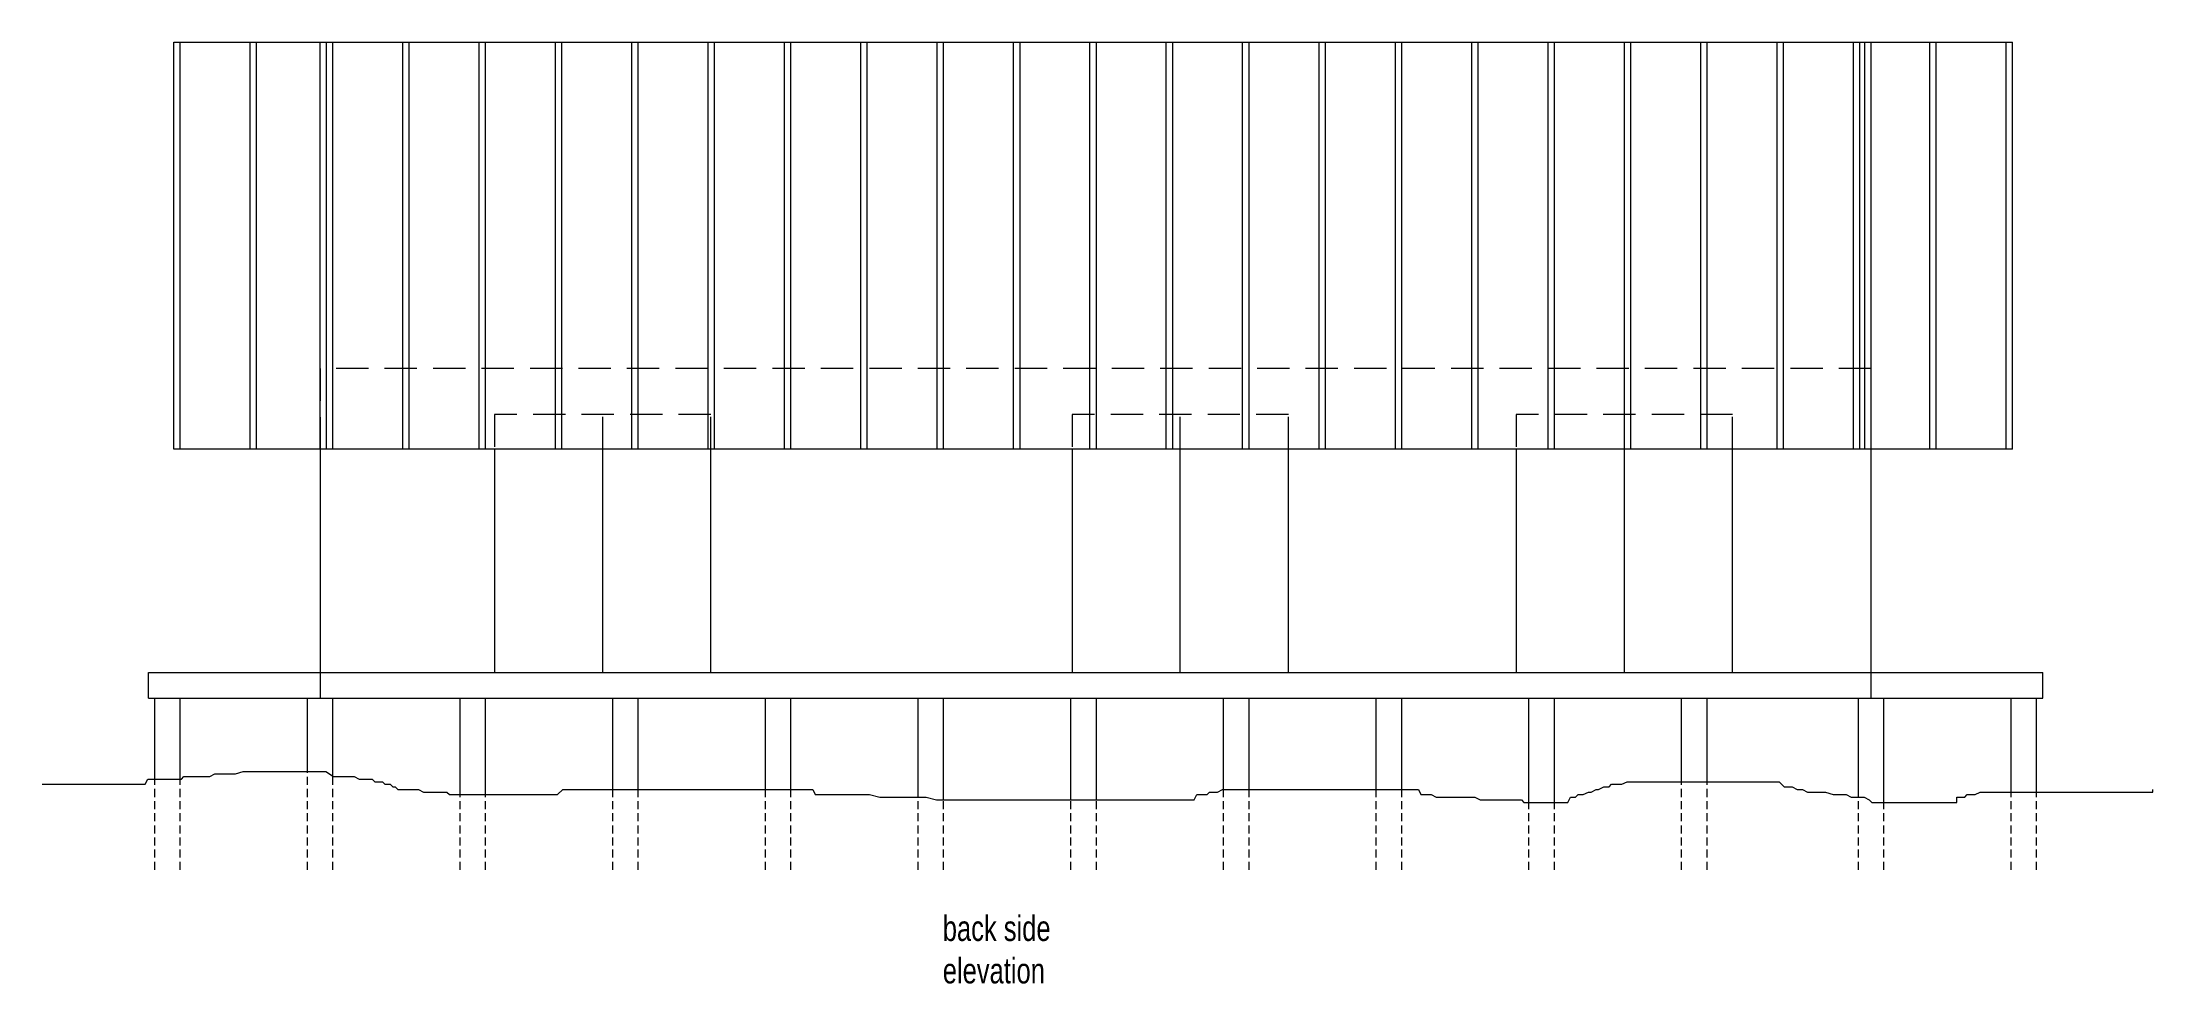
# Model space of a CAD drawing. Header units: centimetres. Extents: x 2819 to 4477, y -455 to 286.
import ezdxf

# ---------------------------------------------------------------- set-up
doc = ezdxf.new("R2010")
doc.units = ezdxf.units.CM
doc.linetypes.add('DASHED2', pattern=[9.525, 6.35, -3.175])
doc.linetypes.add('DASHEDX2', pattern=[38.1, 25.4, -12.7])
doc.layers.get('0').update_dxf_attribs({"linetype": 'CONTINUOUS', "lineweight": 0})
doc.layers.add('deck', color=222, linetype='CONTINUOUS', lineweight=0)
doc.layers.add('text', color=7, linetype='CONTINUOUS', lineweight=0)
doc.styles.get("Standard").update_dxf_attribs({"font": 'txt', "width": 0.75})

msp = doc.modelspace()

# ---------------------------------------------------------------- linework, layer by layer
at = {"linetype": 'DASHEDX2'}
for p, q in [((4256.1, 28.9), (3037.1, 28.9)), ((3037.1, 28.9), (3037.1, -34.3)), ((4256.1, -34.3), (4256.1, 28.9)), ((3344.1, -7.1), (3174.1, -7.1)), ((3174.1, -7.1), (3174.1, -34.3)), ((3259.1, -34.3), (3259.1, -7.1)), ((3344.1, -34.3), (3344.1, -7.1)), ((3798.1, -7.1), (3628.1, -7.1)), ((3628.1, -7.1), (3628.1, -34.3)), ((3713.1, -34.3), (3713.1, -7.1)), ((3798.1, -34.3), (3798.1, -7.1)), ((4147.1, -7.1), (3977.1, -7.1)), ((3977.1, -7.1), (3977.1, -34.3)), ((4062.1, -34.3), (4062.1, -7.1)), ((4147.1, -34.3), (4147.1, -7.1)), ((3037.1, -210.1), (3037.1, -230.1)), ((4256.1, -230.1), (4256.1, -210.1)), ((3037.1, -230.1), (4256.1, -230.1))]:
    msp.add_line(p, q, dxfattribs=at)
for p, q in [((3037.1, -34.3), (3037.1, -210.1)), ((3174.1, -34.3), (3174.1, -210.1)), ((3259.1, -210.1), (3259.1, -34.3)), ((3344.1, -210.1), (3344.1, -34.3)), ((3628.1, -34.3), (3628.1, -210.1)), ((3713.1, -210.1), (3713.1, -34.3)), ((3798.1, -210.1), (3798.1, -34.3)), ((3977.1, -34.3), (3977.1, -210.1)), ((4062.1, -210.1), (4062.1, -34.3)), ((4147.1, -210.1), (4147.1, -34.3)), ((4256.1, -210.1), (4256.1, -34.3))]:
    msp.add_line(p, q)
at = {"layer": 'deck'}
for p, q in [((2922.1, -34.3), (2922.1, 285.5)), ((2922.1, 285.5), (4367.1, 285.5)), ((2927.1, -34.3), (2927.1, 285.5)), ((2982.1, -34.3), (2982.1, 285.5)), ((2987.1, -34.3), (2987.1, 285.5)), ((3037.1, -34.3), (3037.1, 285.5)), ((3037.1, -34.3), (3037.1, 285.5)), ((3042.1, -34.3), (3042.1, 285.5)), ((3047.1, -34.3), (3047.1, 285.5)), ((3102.1, -34.3), (3102.1, 285.5)), ((3107.1, -34.3), (3107.1, 285.5)), ((3162.1, -34.3), (3162.1, 285.5)), ((3167.1, -34.3), (3167.1, 285.5)), ((3222.1, -34.3), (3222.1, 285.5)), ((3227.1, -34.3), (3227.1, 285.5)), ((3282.1, -34.3), (3282.1, 285.5)), ((3287.1, -34.3), (3287.1, 285.5)), ((3342.1, -34.3), (3342.1, 285.5)), ((3347.1, -34.3), (3347.1, 285.5)), ((3402.1, -34.3), (3402.1, 285.5)), ((3407.1, -34.3), (3407.1, 285.5)), ((3462.1, -34.3), (3462.1, 285.5)), ((3467.1, -34.3), (3467.1, 285.5)), ((3522.1, -34.3), (3522.1, 285.5)), ((3527.1, -34.3), (3527.1, 285.5)), ((3582.1, -34.3), (3582.1, 285.5)), ((3587.1, -34.3), (3587.1, 285.5)), ((3642.1, -34.3), (3642.1, 285.5)), ((3647.1, -34.3), (3647.1, 285.5)), ((3702.1, -34.3), (3702.1, 285.5)), ((3707.1, -34.3), (3707.1, 285.5)), ((3762.1, -34.3), (3762.1, 285.5)), ((3767.1, -34.3), (3767.1, 285.5)), ((3822.1, -34.3), (3822.1, 285.5)), ((3827.1, -34.3), (3827.1, 285.5)), ((3882.1, -34.3), (3882.1, 285.5)), ((3887.1, -34.3), (3887.1, 285.5)), ((3942.1, -34.3), (3942.1, 285.5)), ((3947.1, -34.3), (3947.1, 285.5)), ((4002.1, -34.3), (4002.1, 285.5)), ((4007.1, -34.3), (4007.1, 285.5)), ((4062.1, -34.3), (4062.1, 285.5)), ((4067.1, -34.3), (4067.1, 285.5)), ((4122.1, -34.3), (4122.1, 285.5)), ((4127.1, -34.3), (4127.1, 285.5)), ((4182.1, -34.3), (4182.1, 285.5)), ((4187.1, -34.3), (4187.1, 285.5)), ((4242.1, -34.3), (4242.1, 285.5)), ((4247.1, -34.3), (4247.1, 285.5)), ((4251.1, -34.3), (4251.1, 285.5)), ((4256.1, -34.3), (4256.1, 285.5)), ((4302.1, -34.3), (4302.1, 285.5)), ((4307.1, -34.3), (4307.1, 285.5)), ((4362.1, -34.3), (4362.1, 285.5)), ((4367.1, -34.3), (4367.1, 285.5)), ((4367.1, -34.3), (2922.1, -34.3)), ((2902.1, -210.1), (4391.1, -210.1)), ((2902.1, -230.1), (2902.1, -210.1)), ((4391.1, -230.1), (4391.1, -210.1)), ((2902.1, -230.1), (4391.1, -230.1)), ((2907.1, -293.9), (2907.1, -230.1)), ((2927.1, -293.9), (2927.1, -230.1)), ((3027.1, -287.8), (3027.1, -230.1)), ((3047.1, -291.6), (3047.1, -230.1)), ((3147.1, -306), (3147.1, -230.1)), ((3167.1, -306), (3167.1, -230.1)), ((3267.1, -302), (3267.1, -230.1)), ((3287.1, -302), (3287.1, -230.1)), ((3387.1, -302), (3387.1, -230.1)), ((3407.1, -302), (3407.1, -230.1)), ((3507.1, -308), (3507.1, -230.1)), ((3527.1, -310.1), (3527.1, -230.1)), ((3627.1, -310.1), (3627.1, -230.1)), ((3647.1, -310.1), (3647.1, -230.1)), ((3747.1, -302), (3747.1, -230.1)), ((3767.1, -302), (3767.1, -230.1)), ((3867.1, -302), (3867.1, -230.1)), ((3887.1, -302), (3887.1, -230.1)), ((3987.1, -312.1), (3987.1, -230.1)), ((4007.1, -312.1), (4007.1, -230.1)), ((4107.1, -295.9), (4107.1, -230.1)), ((4127.1, -295.9), (4127.1, -230.1)), ((4246.1, -308), (4246.1, -230.1)), ((4266.1, -312.1), (4266.1, -230.1)), ((4366.1, -304), (4366.1, -230.1)), ((4386.1, -304), (4386.1, -230.1))]:
    msp.add_line(p, q, dxfattribs=at)
at = {"layer": 'deck', "linetype": 'DASHED2'}
for p, q in [((2907.1, -365.1), (2907.1, -293.9)), ((2927.1, -365.1), (2927.1, -293.9)), ((3027.1, -365.1), (3027.1, -287.8)), ((3047.1, -365.1), (3047.1, -291.6)), ((4107.1, -365.1), (4107.1, -295.9)), ((4127.1, -365.1), (4127.1, -295.9)), ((3147.1, -365.1), (3147.1, -306)), ((3167.1, -365.1), (3167.1, -306)), ((3267.1, -365.1), (3267.1, -302)), ((3287.1, -365.1), (3287.1, -302)), ((3387.1, -365.1), (3387.1, -302)), ((3407.1, -365.1), (3407.1, -302)), ((3507.1, -365.1), (3507.1, -308)), ((3527.1, -365.1), (3527.1, -310.1)), ((3627.1, -365.1), (3627.1, -310.1)), ((3647.1, -365.1), (3647.1, -310.1)), ((3747.1, -365.1), (3747.1, -302)), ((3767.1, -365.1), (3767.1, -302)), ((3867.1, -365.1), (3867.1, -302)), ((3887.1, -365.1), (3887.1, -302)), ((3987.1, -365.1), (3987.1, -312.1)), ((4007.1, -365.1), (4007.1, -312.1)), ((4246.1, -365.1), (4246.1, -308)), ((4266.1, -365.1), (4266.1, -312.1)), ((4366.1, -365.1), (4366.1, -304)), ((4386.1, -365.1), (4386.1, -304))]:
    msp.add_line(p, q, dxfattribs=at)
at = {"layer": 'deck'}
msp.add_lwpolyline([(2818.6, -297.9), (2822.7, -297.9), (2824.7, -297.9), (2826.7, -297.9), (2828.7, -297.9), (2830.8, -297.9), (2834.8, -297.9), (2836.8, -297.9), (2838.9, -297.9), (2840.9, -297.9), (2842.9, -297.9), (2844.9, -297.9), (2847, -297.9), (2849, -297.9), (2851, -297.9), (2853, -297.9), (2855.1, -297.9), (2857.1, -297.9), (2859.1, -297.9), (2863.2, -297.9), (2867.2, -297.9), (2871.3, -297.9), (2873.3, -297.9), (2877.3, -297.9), (2881.4, -297.9), (2885.4, -297.9), (2889.5, -297.9), (2891.5, -297.9), (2895.6, -297.9), (2899.6, -297.9), (2901.6, -293.9), (2905.7, -293.9), (2907.7, -293.9), (2911.8, -293.9), (2915.8, -293.9), (2917.8, -293.9), (2923.9, -293.9), (2926, -293.9), (2928, -293.9), (2930, -291.8), (2932, -291.8), (2934.1, -291.8), (2936.1, -291.8), (2940.1, -291.8), (2942.2, -291.8), (2946.2, -291.8), (2950.3, -291.8), (2954.3, -289.8), (2958.4, -289.8), (2962.4, -289.8), (2966.5, -289.8), (2970.5, -289.8), (2976.6, -287.8), (2978.6, -287.8), (2980.6, -287.8), (2982.7, -287.8), (2984.7, -287.8), (2986.7, -287.8), (2988.7, -287.8), (2990.8, -287.8), (2992.8, -287.8), (2994.8, -287.8), (2996.8, -287.8), (2998.9, -287.8), (3002.9, -287.8), (3004.9, -287.8), (3007, -287.8), (3011, -287.8), (3015.1, -287.8), (3017.1, -287.8), (3019.1, -287.8), (3021.1, -287.8), (3023.2, -287.8), (3025.2, -287.8), (3027.2, -287.8), (3029.2, -287.8), (3031.3, -287.8), (3035.3, -287.8), (3037.3, -287.8), (3041.4, -287.8), (3047.5, -291.8), (3051.5, -291.8), (3057.6, -291.8), (3063.7, -291.8), (3067.7, -293.9), (3071.8, -293.9), (3077.9, -293.9), (3079.9, -295.9), (3081.9, -295.9), (3086, -295.9), (3088, -297.9), (3090, -297.9), (3092, -297.9), (3094.1, -299.9), (3096.1, -299.9), (3098.1, -302), (3100.1, -302), (3104.2, -302), (3106.2, -302), (3108.2, -302), (3110.3, -302), (3112.3, -302), (3114.3, -302), (3118.4, -304), (3120.4, -304), (3122.4, -304), (3126.5, -304), (3128.5, -304), (3130.5, -304), (3134.6, -304), (3136.6, -304), (3138.6, -306), (3142.7, -306), (3144.7, -306), (3146.7, -306), (3148.7, -306), (3150.8, -306), (3152.8, -306), (3154.8, -306), (3160.9, -306), (3162.9, -306), (3167, -306), (3173.1, -306), (3177.1, -306), (3179.1, -306), (3185.2, -306), (3187.2, -306), (3193.3, -306), (3195.3, -306), (3199.4, -306), (3205.5, -306), (3207.5, -306), (3211.5, -306), (3213.6, -306), (3217.6, -306), (3221.7, -306), (3223.7, -306), (3227.7, -302), (3229.8, -302), (3233.8, -302), (3235.8, -302), (3237.9, -302), (3241.9, -302), (3243.9, -302), (3246, -302), (3248, -302), (3250, -302), (3252, -302), (3254.1, -302), (3256.1, -302), (3262.2, -302), (3264.2, -302), (3266.2, -302), (3270.3, -302), (3274.3, -302), (3276.3, -302), (3280.4, -302), (3282.4, -302), (3284.4, -302), (3286.5, -302), (3288.5, -302), (3290.5, -302), (3292.5, -302), (3298.6, -302), (3302.7, -302), (3306.7, -302), (3308.8, -302), (3312.8, -302), (3314.8, -302), (3316.9, -302), (3320.9, -302), (3322.9, -302), (3325, -302), (3329, -302), (3333.1, -302), (3335.1, -302), (3337.1, -302), (3339.1, -302), (3343.2, -302), (3345.2, -302), (3347.2, -302), (3351.3, -302), (3353.3, -302), (3357.4, -302), (3359.4, -302), (3363.4, -302), (3367.5, -302), (3369.5, -302), (3375.6, -302), (3379.6, -302), (3383.7, -302), (3385.7, -302), (3387.7, -302), (3389.8, -302), (3393.8, -302), (3395.8, -302), (3399.9, -302), (3401.9, -302), (3406, -302), (3408, -302), (3410, -302), (3412, -302), (3416.1, -302), (3420.2, -302), (3422.2, -302), (3424.2, -302), (3426.2, -306), (3430.3, -306), (3432.3, -306), (3434.3, -306), (3436.4, -306), (3438.4, -306), (3440.4, -306), (3444.5, -306), (3446.5, -306), (3448.5, -306), (3450.5, -306), (3452.6, -306), (3456.6, -306), (3458.6, -306), (3462.7, -306), (3466.7, -306), (3468.8, -306), (3476.9, -308), (3482.9, -308), (3487, -308), (3489, -308), (3493.1, -308), (3495.1, -308), (3501.2, -308), (3503.2, -308), (3507.2, -308), (3511.3, -308), (3513.3, -308), (3521.4, -310.1), (3523.4, -310.1), (3527.5, -310.1), (3529.5, -310.1), (3533.6, -310.1), (3539.6, -310.1), (3543.7, -310.1), (3547.8, -310.1), (3549.8, -310.1), (3553.8, -310.1), (3557.9, -310.1), (3559.9, -310.1), (3564, -310.1), (3568, -310.1), (3572.1, -310.1), (3580.2, -310.1), (3584.2, -310.1), (3588.3, -310.1), (3592.3, -310.1), (3598.4, -310.1), (3602.4, -310.1), (3606.5, -310.1), (3610.5, -310.1), (3614.6, -310.1), (3616.6, -310.1), (3618.6, -310.1), (3622.7, -310.1), (3626.7, -310.1), (3628.8, -310.1), (3636.9, -310.1), (3638.9, -310.1), (3640.9, -310.1), (3645, -310.1), (3649, -310.1), (3653.1, -310.1), (3657.1, -310.1), (3659.1, -310.1), (3663.2, -310.1), (3665.2, -310.1), (3667.2, -310.1), (3671.3, -310.1), (3673.3, -310.1), (3675.4, -310.1), (3677.4, -310.1), (3681.4, -310.1), (3683.5, -310.1), (3685.5, -310.1), (3687.5, -310.1), (3691.6, -310.1), (3693.6, -310.1), (3699.7, -310.1), (3703.7, -310.1), (3707.8, -310.1), (3709.8, -310.1), (3711.8, -310.1), (3713.8, -310.1), (3715.9, -310.1), (3717.9, -310.1), (3719.9, -310.1), (3721.9, -310.1), (3724, -310.1), (3726, -306), (3728, -306), (3732.1, -306), (3734.1, -306), (3736.1, -304), (3740.2, -304), (3742.2, -304), (3746.2, -302), (3752.3, -302), (3756.4, -302), (3762.4, -302), (3764.5, -302), (3768.5, -302), (3772.6, -302), (3778.6, -302), (3782.7, -302), (3786.7, -302), (3794.9, -302), (3798.9, -302), (3803, -302), (3807, -302), (3809, -302), (3817.1, -302), (3823.2, -302), (3827.3, -302), (3829.3, -302), (3835.4, -302), (3839.4, -302), (3843.5, -302), (3845.5, -302), (3849.5, -302), (3853.6, -302), (3855.6, -302), (3859.7, -302), (3863.7, -302), (3865.7, -302), (3869.8, -302), (3871.8, -302), (3875.9, -302), (3877.9, -302), (3881.9, -302), (3886, -302), (3890, -302), (3892.1, -302), (3896.1, -302), (3900.2, -302), (3902.2, -306), (3906.2, -306), (3910.3, -306), (3914.3, -308), (3916.4, -308), (3918.4, -308), (3920.4, -308), (3922.5, -308), (3926.5, -308), (3930.6, -308), (3936.6, -308), (3940.7, -308), (3944.7, -308), (3948.8, -310.1), (3952.8, -310.1), (3956.9, -310.1), (3958.9, -310.1), (3963, -310.1), (3967, -310.1), (3975.1, -310.1), (3981.2, -310.1), (3983.2, -312.1), (3987.3, -312.1), (3991.3, -312.1), (3995.4, -312.1), (3999.4, -312.1), (4003.5, -312.1), (4005.5, -312.1), (4007.5, -312.1), (4011.6, -312.1), (4013.6, -312.1), (4015.6, -312.1), (4017.6, -312.1), (4019.7, -308), (4021.7, -308), (4023.7, -308), (4025.7, -306), (4027.8, -306), (4029.8, -306), (4033.8, -304), (4035.9, -304), (4039.9, -302), (4041.9, -302), (4046, -299.9), (4050.1, -299.9), (4052.1, -297.9), (4058.2, -297.9), (4060.2, -297.9), (4064.2, -295.9), (4070.3, -295.9), (4074.4, -295.9), (4080.4, -295.9), (4084.5, -295.9), (4090.6, -295.9), (4096.6, -295.9), (4100.7, -295.9), (4108.8, -295.9), (4114.9, -295.9), (4116.9, -295.9), (4118.9, -295.9), (4120.9, -295.9), (4123, -295.9), (4125, -295.9), (4129, -295.9), (4135.1, -295.9), (4139.2, -295.9), (4143.2, -295.9), (4147.3, -295.9), (4151.3, -295.9), (4155.4, -295.9), (4159.4, -295.9), (4165.5, -295.9), (4169.6, -295.9), (4171.6, -295.9), (4175.6, -295.9), (4177.7, -295.9), (4181.7, -295.9), (4183.7, -295.9), (4187.8, -299.9), (4189.8, -299.9), (4193.9, -299.9), (4197.9, -302), (4202, -302), (4206, -304), (4210.1, -304), (4214.1, -304), (4220.2, -304), (4226.3, -306), (4230.3, -306), (4232.3, -306), (4236.4, -306), (4240.4, -308), (4244.5, -308), (4248.5, -308), (4250.6, -308), (4254.6, -310.1), (4256.6, -312.1), (4258.7, -312.1), (4262.7, -312.1), (4266.8, -312.1), (4270.8, -312.1), (4274.9, -312.1), (4278.9, -312.1), (4283, -312.1), (4289, -312.1), (4291.1, -312.1), (4295.1, -312.1), (4299.2, -312.1), (4301.2, -312.1), (4303.2, -312.1), (4305.3, -312.1), (4307.3, -312.1), (4309.3, -312.1), (4313.4, -312.1), (4315.4, -312.1), (4319.4, -312.1), (4323.5, -312.1), (4323.5, -308), (4325.5, -308), (4327.5, -308), (4329.6, -308), (4331.6, -306), (4335.6, -306), (4337.7, -306), (4341.7, -304), (4345.8, -304), (4347.8, -304), (4351.8, -304), (4355.9, -304), (4357.9, -304), (4359.9, -304), (4362, -304), (4364, -304), (4366, -304), (4368, -304), (4370.1, -304), (4372.1, -304), (4376.1, -304), (4380.2, -304), (4382.2, -304), (4384.2, -304), (4386.3, -304), (4388.3, -304), (4390.3, -304), (4394.4, -304), (4398.4, -304), (4408.5, -304), (4416.6, -304), (4420.7, -304), (4424.8, -304), (4426.8, -304), (4430.8, -304), (4432.9, -304), (4434.9, -304), (4436.9, -304), (4441, -304), (4445, -304), (4449.1, -304), (4451.1, -304), (4453.1, -304), (4457.2, -304), (4459.2, -304), (4463.2, -304), (4465.3, -304), (4469.3, -304), (4471.3, -304), (4473.4, -304), (4475.4, -304), (4477.4, -304), (4477.4, -302)], dxfattribs=at)

# ---------------------------------------------------------------- texts
at = {"layer": 'text', "insert": (3526.4, -427.9), "char_height": 20, "width": 100, "attachment_point": 4}
msp.add_mtext('back side elevation', dxfattribs=at)

doc.saveas('drawing.dxf')
